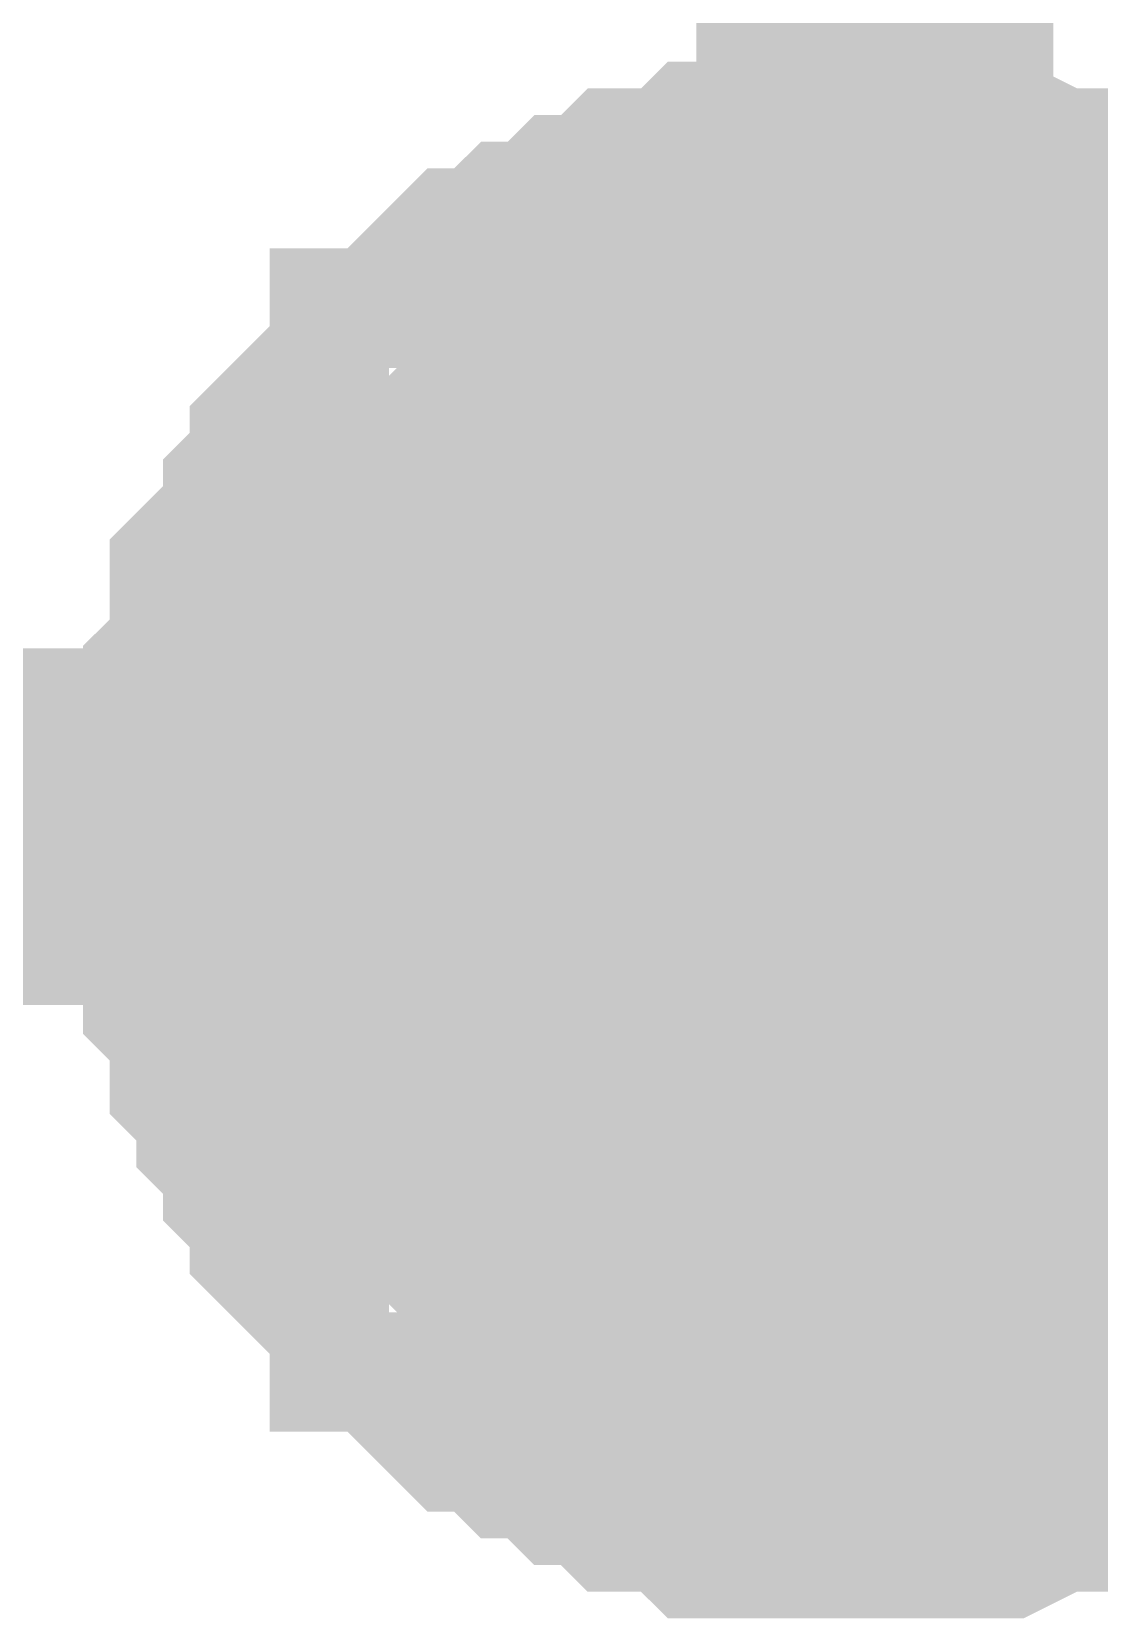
# Model space of a CAD drawing. Header units: inches. Extents: x 0 to 594, y 0 to 420.
# Drawn here: x 536.804 to 537.7, y 124.336 to 125.669 of the extents above; entities that cross this region are included whole.
import ezdxf

# ---------------------------------------------------------------- set-up
doc = ezdxf.new("R2010")
doc.units = ezdxf.units.IN
doc.layers.add('Sheet', color=255, linetype='Continuous')

msp = doc.modelspace()

# ---------------------------------------------------------------- linework, layer by layer
at = {"layer": 'Sheet'}
for points in [[(537.5118, 129.0998, 0.2997, 0.2997, 0), (537.5118, 125.0011, 0.2997, 0.2997, 0)], [(536.9966, 125.0011, 0.2997, 0.2997, 0), (536.9966, 125.0235, 0.2997, 0.2997, 0), (536.9966, 125.0459, 0.2997, 0.2997, 0), (536.9966, 125.0683, 0.2997, 0.2997, 0), (536.9966, 125.0907, 0.2997, 0.2997, 0), (537.019, 125.1131, 0.2997, 0.2997, 0), (537.019, 125.1355, 0.2997, 0.2997, 0), (537.019, 125.1802, 0.2997, 0.2997, 0), (537.0414, 125.2026, 0.2997, 0.2997, 0), (537.0414, 125.2026, 0.2997, 0.2997, 0), (537.0638, 125.225, 0.2997, 0.2997, 0), (537.0638, 125.2474, 0.2997, 0.2997, 0), (537.0862, 125.2698, 0.2997, 0.2997, 0), (537.0862, 125.2922, 0.2997, 0.2997, 0), (537.1086, 125.3146, 0.2997, 0.2997, 0), (537.131, 125.337, 0.2997, 0.2997, 0), (537.1534, 125.337, 0.2997, 0.2997, 0), (537.1534, 125.3594, 0.2997, 0.2997, 0), (537.1758, 125.3818, 0.2997, 0.2997, 0), (537.1982, 125.4042, 0.2997, 0.2997, 0), (537.2206, 125.4042, 0.2997, 0.2997, 0), (537.243, 125.4266, 0.2997, 0.2997, 0), (537.2654, 125.4266, 0.2997, 0.2997, 0), (537.2878, 125.449, 0.2997, 0.2997, 0), (537.3102, 125.449, 0.2997, 0.2997, 0), (537.3326, 125.4714, 0.2997, 0.2997, 0), (537.355, 125.4714, 0.2997, 0.2997, 0), (537.3774, 125.4714, 0.2997, 0.2997, 0), (537.3998, 125.4938, 0.2997, 0.2997, 0), (537.4222, 125.4938, 0.2997, 0.2997, 0), (537.467, 125.4938, 0.2997, 0.2997, 0), (537.4894, 125.4938, 0.2997, 0.2997, 0), (537.5118, 125.4938, 0.2997, 0.2997, 0)], [(536.9966, 125.0011, 0.2997, 0.2997, 0), (536.9966, 125.0235, 0.2997, 0.2997, 0), (536.9966, 125.0459, 0.2997, 0.2997, 0), (536.9966, 125.0683, 0.2997, 0.2997, 0), (536.9966, 125.0907, 0.2997, 0.2997, 0), (537.019, 125.1131, 0.2997, 0.2997, 0), (537.019, 125.1355, 0.2997, 0.2997, 0), (537.019, 125.1802, 0.2997, 0.2997, 0), (537.0414, 125.2026, 0.2997, 0.2997, 0), (537.0414, 125.2026, 0.2997, 0.2997, 0), (537.0638, 125.225, 0.2997, 0.2997, 0), (537.0638, 125.2474, 0.2997, 0.2997, 0), (537.0862, 125.2698, 0.2997, 0.2997, 0), (537.0862, 125.2922, 0.2997, 0.2997, 0), (537.1086, 125.3146, 0.2997, 0.2997, 0), (537.131, 125.337, 0.2997, 0.2997, 0), (537.1534, 125.337, 0.2997, 0.2997, 0), (537.1534, 125.3594, 0.2997, 0.2997, 0), (537.1758, 125.3818, 0.2997, 0.2997, 0), (537.1982, 125.4042, 0.2997, 0.2997, 0), (537.2206, 125.4042, 0.2997, 0.2997, 0), (537.243, 125.4266, 0.2997, 0.2997, 0), (537.2654, 125.4266, 0.2997, 0.2997, 0), (537.2878, 125.449, 0.2997, 0.2997, 0), (537.3102, 125.449, 0.2997, 0.2997, 0), (537.3326, 125.4714, 0.2997, 0.2997, 0), (537.355, 125.4714, 0.2997, 0.2997, 0), (537.3774, 125.4714, 0.2997, 0.2997, 0), (537.3998, 125.4938, 0.2997, 0.2997, 0), (537.4222, 125.4938, 0.2997, 0.2997, 0), (537.467, 125.4938, 0.2997, 0.2997, 0), (537.4894, 125.4938, 0.2997, 0.2997, 0), (537.5118, 125.4938, 0.2997, 0.2997, 0)], [(536.9966, 125.0011, 0.2997, 0.2997, 0), (536.9966, 125.0235, 0.2997, 0.2997, 0), (536.9966, 125.0459, 0.2997, 0.2997, 0), (536.9966, 125.0683, 0.2997, 0.2997, 0), (536.9966, 125.0907, 0.2997, 0.2997, 0), (537.019, 125.1131, 0.2997, 0.2997, 0), (537.019, 125.1355, 0.2997, 0.2997, 0), (537.019, 125.1802, 0.2997, 0.2997, 0), (537.0414, 125.2026, 0.2997, 0.2997, 0), (537.0414, 125.2026, 0.2997, 0.2997, 0), (537.0638, 125.225, 0.2997, 0.2997, 0), (537.0638, 125.2474, 0.2997, 0.2997, 0), (537.0862, 125.2698, 0.2997, 0.2997, 0), (537.0862, 125.2922, 0.2997, 0.2997, 0), (537.1086, 125.3146, 0.2997, 0.2997, 0), (537.131, 125.337, 0.2997, 0.2997, 0), (537.1534, 125.337, 0.2997, 0.2997, 0), (537.1534, 125.3594, 0.2997, 0.2997, 0), (537.1758, 125.3818, 0.2997, 0.2997, 0), (537.1982, 125.4042, 0.2997, 0.2997, 0), (537.2206, 125.4042, 0.2997, 0.2997, 0), (537.243, 125.4266, 0.2997, 0.2997, 0), (537.2654, 125.4266, 0.2997, 0.2997, 0), (537.2878, 125.449, 0.2997, 0.2997, 0), (537.3102, 125.449, 0.2997, 0.2997, 0), (537.3326, 125.4714, 0.2997, 0.2997, 0), (537.355, 125.4714, 0.2997, 0.2997, 0), (537.3774, 125.4714, 0.2997, 0.2997, 0), (537.3998, 125.4938, 0.2997, 0.2997, 0), (537.4222, 125.4938, 0.2997, 0.2997, 0), (537.467, 125.4938, 0.2997, 0.2997, 0), (537.4894, 125.4938, 0.2997, 0.2997, 0), (537.5118, 125.4938, 0.2997, 0.2997, 0)], [(536.9966, 125.0011, 0.2997, 0.2997, 0), (536.9966, 125.0235, 0.2997, 0.2997, 0), (536.9966, 125.0459, 0.2997, 0.2997, 0), (536.9966, 125.0683, 0.2997, 0.2997, 0), (536.9966, 125.0907, 0.2997, 0.2997, 0), (537.019, 125.1131, 0.2997, 0.2997, 0), (537.019, 125.1355, 0.2997, 0.2997, 0), (537.019, 125.1802, 0.2997, 0.2997, 0), (537.0414, 125.2026, 0.2997, 0.2997, 0), (537.0414, 125.2026, 0.2997, 0.2997, 0), (537.0638, 125.225, 0.2997, 0.2997, 0), (537.0638, 125.2474, 0.2997, 0.2997, 0), (537.0862, 125.2698, 0.2997, 0.2997, 0), (537.0862, 125.2922, 0.2997, 0.2997, 0), (537.1086, 125.3146, 0.2997, 0.2997, 0), (537.131, 125.337, 0.2997, 0.2997, 0), (537.1534, 125.337, 0.2997, 0.2997, 0), (537.1534, 125.3594, 0.2997, 0.2997, 0), (537.1758, 125.3818, 0.2997, 0.2997, 0), (537.1982, 125.4042, 0.2997, 0.2997, 0), (537.2206, 125.4042, 0.2997, 0.2997, 0), (537.243, 125.4266, 0.2997, 0.2997, 0), (537.2654, 125.4266, 0.2997, 0.2997, 0), (537.2878, 125.449, 0.2997, 0.2997, 0), (537.3102, 125.449, 0.2997, 0.2997, 0), (537.3326, 125.4714, 0.2997, 0.2997, 0), (537.355, 125.4714, 0.2997, 0.2997, 0), (537.3774, 125.4714, 0.2997, 0.2997, 0), (537.3998, 125.4938, 0.2997, 0.2997, 0), (537.4222, 125.4938, 0.2997, 0.2997, 0), (537.467, 125.4938, 0.2997, 0.2997, 0), (537.4894, 125.4938, 0.2997, 0.2997, 0), (537.5118, 125.4938, 0.2997, 0.2997, 0)], [(536.9966, 125.0011, 0.2997, 0.2997, 0), (536.9966, 125.0235, 0.2997, 0.2997, 0), (536.9966, 125.0459, 0.2997, 0.2997, 0), (536.9966, 125.0683, 0.2997, 0.2997, 0), (536.9966, 125.0907, 0.2997, 0.2997, 0), (537.019, 125.1131, 0.2997, 0.2997, 0), (537.019, 125.1355, 0.2997, 0.2997, 0), (537.019, 125.1802, 0.2997, 0.2997, 0), (537.0414, 125.2026, 0.2997, 0.2997, 0), (537.0414, 125.2026, 0.2997, 0.2997, 0), (537.0638, 125.225, 0.2997, 0.2997, 0), (537.0638, 125.2474, 0.2997, 0.2997, 0), (537.0862, 125.2698, 0.2997, 0.2997, 0), (537.0862, 125.2922, 0.2997, 0.2997, 0), (537.1086, 125.3146, 0.2997, 0.2997, 0), (537.131, 125.337, 0.2997, 0.2997, 0), (537.1534, 125.337, 0.2997, 0.2997, 0), (537.1534, 125.3594, 0.2997, 0.2997, 0), (537.1758, 125.3818, 0.2997, 0.2997, 0), (537.1982, 125.4042, 0.2997, 0.2997, 0), (537.2206, 125.4042, 0.2997, 0.2997, 0), (537.243, 125.4266, 0.2997, 0.2997, 0), (537.2654, 125.4266, 0.2997, 0.2997, 0), (537.2878, 125.449, 0.2997, 0.2997, 0), (537.3102, 125.449, 0.2997, 0.2997, 0), (537.3326, 125.4714, 0.2997, 0.2997, 0), (537.355, 125.4714, 0.2997, 0.2997, 0), (537.3774, 125.4714, 0.2997, 0.2997, 0), (537.3998, 125.4938, 0.2997, 0.2997, 0), (537.4222, 125.4938, 0.2997, 0.2997, 0), (537.467, 125.4938, 0.2997, 0.2997, 0), (537.4894, 125.4938, 0.2997, 0.2997, 0), (537.5118, 125.4938, 0.2997, 0.2997, 0)], [(537.5118, 125.4938, 0.2997, 0.2997, 0), (537.5118, 125.4938, 0.2997, 0.2997, 0)], [(537.5118, 125.4938, 0.2997, 0.2997, 0), (537.5342, 125.4938, 0.2997, 0.2997, 0), (537.5566, 125.4938, 0.2997, 0.2997, 0), (537.579, 125.4938, 0.2997, 0.2997, 0), (537.6014, 125.4938, 0.2997, 0.2997, 0), (537.6462, 125.4714, 0.2997, 0.2997, 0), (537.6686, 125.4714, 0.2997, 0.2997, 0), (537.691, 125.4714, 0.2997, 0.2997, 0), (537.7133, 125.449, 0.2997, 0.2997, 0), (537.7357, 125.449, 0.2997, 0.2997, 0), (537.7581, 125.4266, 0.2997, 0.2997, 0), (537.7805, 125.4266, 0.2997, 0.2997, 0), (537.8029, 125.4042, 0.2997, 0.2997, 0), (537.8029, 125.4042, 0.2997, 0.2997, 0), (537.8253, 125.3818, 0.2997, 0.2997, 0), (537.8477, 125.3594, 0.2997, 0.2997, 0), (537.8701, 125.337, 0.2997, 0.2997, 0)], [(537.5118, 125.4938, 0.2997, 0.2997, 0), (537.5118, 125.4938, 0.2997, 0.2997, 0)], [(537.5118, 125.4938, 0.2997, 0.2997, 0), (537.5342, 125.4938, 0.2997, 0.2997, 0), (537.5566, 125.4938, 0.2997, 0.2997, 0), (537.579, 125.4938, 0.2997, 0.2997, 0), (537.6014, 125.4938, 0.2997, 0.2997, 0), (537.6462, 125.4714, 0.2997, 0.2997, 0), (537.6686, 125.4714, 0.2997, 0.2997, 0), (537.691, 125.4714, 0.2997, 0.2997, 0), (537.7133, 125.449, 0.2997, 0.2997, 0), (537.7357, 125.449, 0.2997, 0.2997, 0), (537.7581, 125.4266, 0.2997, 0.2997, 0), (537.7805, 125.4266, 0.2997, 0.2997, 0), (537.8029, 125.4042, 0.2997, 0.2997, 0), (537.8029, 125.4042, 0.2997, 0.2997, 0), (537.8253, 125.3818, 0.2997, 0.2997, 0), (537.8477, 125.3594, 0.2997, 0.2997, 0), (537.8701, 125.337, 0.2997, 0.2997, 0)], [(537.5118, 125.4938, 0.2997, 0.2997, 0), (537.5118, 125.4938, 0.2997, 0.2997, 0)], [(537.5118, 125.4938, 0.2997, 0.2997, 0), (537.5342, 125.4938, 0.2997, 0.2997, 0), (537.5566, 125.4938, 0.2997, 0.2997, 0), (537.579, 125.4938, 0.2997, 0.2997, 0), (537.6014, 125.4938, 0.2997, 0.2997, 0), (537.6462, 125.4714, 0.2997, 0.2997, 0), (537.6686, 125.4714, 0.2997, 0.2997, 0), (537.691, 125.4714, 0.2997, 0.2997, 0), (537.7133, 125.449, 0.2997, 0.2997, 0), (537.7357, 125.449, 0.2997, 0.2997, 0), (537.7581, 125.4266, 0.2997, 0.2997, 0), (537.7805, 125.4266, 0.2997, 0.2997, 0), (537.8029, 125.4042, 0.2997, 0.2997, 0), (537.8029, 125.4042, 0.2997, 0.2997, 0), (537.8253, 125.3818, 0.2997, 0.2997, 0), (537.8477, 125.3594, 0.2997, 0.2997, 0), (537.8701, 125.337, 0.2997, 0.2997, 0)], [(537.5118, 125.4938, 0.2997, 0.2997, 0), (537.5118, 125.4938, 0.2997, 0.2997, 0)], [(537.5118, 125.4938, 0.2997, 0.2997, 0), (537.5342, 125.4938, 0.2997, 0.2997, 0), (537.5566, 125.4938, 0.2997, 0.2997, 0), (537.579, 125.4938, 0.2997, 0.2997, 0), (537.6014, 125.4938, 0.2997, 0.2997, 0), (537.6462, 125.4714, 0.2997, 0.2997, 0), (537.6686, 125.4714, 0.2997, 0.2997, 0), (537.691, 125.4714, 0.2997, 0.2997, 0), (537.7133, 125.449, 0.2997, 0.2997, 0), (537.7357, 125.449, 0.2997, 0.2997, 0), (537.7581, 125.4266, 0.2997, 0.2997, 0), (537.7805, 125.4266, 0.2997, 0.2997, 0), (537.8029, 125.4042, 0.2997, 0.2997, 0), (537.8029, 125.4042, 0.2997, 0.2997, 0), (537.8253, 125.3818, 0.2997, 0.2997, 0), (537.8477, 125.3594, 0.2997, 0.2997, 0), (537.8701, 125.337, 0.2997, 0.2997, 0)], [(537.5118, 125.4938, 0.2997, 0.2997, 0), (537.5118, 125.4938, 0.2997, 0.2997, 0)], [(537.5118, 125.4938, 0.2997, 0.2997, 0), (537.5342, 125.4938, 0.2997, 0.2997, 0), (537.5566, 125.4938, 0.2997, 0.2997, 0), (537.579, 125.4938, 0.2997, 0.2997, 0), (537.6014, 125.4938, 0.2997, 0.2997, 0), (537.6462, 125.4714, 0.2997, 0.2997, 0), (537.6686, 125.4714, 0.2997, 0.2997, 0), (537.691, 125.4714, 0.2997, 0.2997, 0), (537.7133, 125.449, 0.2997, 0.2997, 0), (537.7357, 125.449, 0.2997, 0.2997, 0), (537.7581, 125.4266, 0.2997, 0.2997, 0), (537.7805, 125.4266, 0.2997, 0.2997, 0), (537.8029, 125.4042, 0.2997, 0.2997, 0), (537.8029, 125.4042, 0.2997, 0.2997, 0), (537.8253, 125.3818, 0.2997, 0.2997, 0), (537.8477, 125.3594, 0.2997, 0.2997, 0), (537.8701, 125.337, 0.2997, 0.2997, 0)], [(536.9966, 125.0011, 0.0991, 0.0991, 0), (536.9966, 125.0235, 0.0991, 0.0991, 0), (536.9966, 125.0459, 0.0991, 0.0991, 0), (536.9966, 125.0683, 0.0991, 0.0991, 0), (536.9966, 125.0907, 0.0991, 0.0991, 0), (537.019, 125.1131, 0.0991, 0.0991, 0), (537.019, 125.1355, 0.0991, 0.0991, 0), (537.019, 125.1802, 0.0991, 0.0991, 0), (537.0414, 125.2026, 0.0991, 0.0991, 0), (537.0414, 125.2026, 0.0991, 0.0991, 0), (537.0638, 125.225, 0.0991, 0.0991, 0), (537.0638, 125.2474, 0.0991, 0.0991, 0), (537.0862, 125.2698, 0.0991, 0.0991, 0), (537.0862, 125.2922, 0.0991, 0.0991, 0), (537.1086, 125.3146, 0.0991, 0.0991, 0), (537.131, 125.337, 0.0991, 0.0991, 0), (537.1534, 125.337, 0.0991, 0.0991, 0), (537.1534, 125.3594, 0.0991, 0.0991, 0), (537.1758, 125.3818, 0.0991, 0.0991, 0), (537.1982, 125.4042, 0.0991, 0.0991, 0), (537.2206, 125.4042, 0.0991, 0.0991, 0), (537.243, 125.4266, 0.0991, 0.0991, 0), (537.2654, 125.4266, 0.0991, 0.0991, 0), (537.2878, 125.449, 0.0991, 0.0991, 0), (537.3102, 125.449, 0.0991, 0.0991, 0), (537.3326, 125.4714, 0.0991, 0.0991, 0), (537.355, 125.4714, 0.0991, 0.0991, 0), (537.3774, 125.4714, 0.0991, 0.0991, 0), (537.3998, 125.4938, 0.0991, 0.0991, 0), (537.4222, 125.4938, 0.0991, 0.0991, 0), (537.467, 125.4938, 0.0991, 0.0991, 0), (537.4894, 125.4938, 0.0991, 0.0991, 0), (537.5118, 125.4938, 0.0991, 0.0991, 0)], [(536.9966, 125.0011, 0.0991, 0.0991, 0), (536.9966, 125.0235, 0.0991, 0.0991, 0), (536.9966, 125.0459, 0.0991, 0.0991, 0), (536.9966, 125.0683, 0.0991, 0.0991, 0), (536.9966, 125.0907, 0.0991, 0.0991, 0), (537.019, 125.1131, 0.0991, 0.0991, 0), (537.019, 125.1355, 0.0991, 0.0991, 0), (537.019, 125.1802, 0.0991, 0.0991, 0), (537.0414, 125.2026, 0.0991, 0.0991, 0), (537.0414, 125.2026, 0.0991, 0.0991, 0), (537.0638, 125.225, 0.0991, 0.0991, 0), (537.0638, 125.2474, 0.0991, 0.0991, 0), (537.0862, 125.2698, 0.0991, 0.0991, 0), (537.0862, 125.2922, 0.0991, 0.0991, 0), (537.1086, 125.3146, 0.0991, 0.0991, 0), (537.131, 125.337, 0.0991, 0.0991, 0), (537.1534, 125.337, 0.0991, 0.0991, 0), (537.1534, 125.3594, 0.0991, 0.0991, 0), (537.1758, 125.3818, 0.0991, 0.0991, 0), (537.1982, 125.4042, 0.0991, 0.0991, 0), (537.2206, 125.4042, 0.0991, 0.0991, 0), (537.243, 125.4266, 0.0991, 0.0991, 0), (537.2654, 125.4266, 0.0991, 0.0991, 0), (537.2878, 125.449, 0.0991, 0.0991, 0), (537.3102, 125.449, 0.0991, 0.0991, 0), (537.3326, 125.4714, 0.0991, 0.0991, 0), (537.355, 125.4714, 0.0991, 0.0991, 0), (537.3774, 125.4714, 0.0991, 0.0991, 0), (537.3998, 125.4938, 0.0991, 0.0991, 0), (537.4222, 125.4938, 0.0991, 0.0991, 0), (537.467, 125.4938, 0.0991, 0.0991, 0), (537.4894, 125.4938, 0.0991, 0.0991, 0), (537.5118, 125.4938, 0.0991, 0.0991, 0)], [(536.9966, 125.0011, 0.0991, 0.0991, 0), (536.9966, 125.0235, 0.0991, 0.0991, 0), (536.9966, 125.0459, 0.0991, 0.0991, 0), (536.9966, 125.0683, 0.0991, 0.0991, 0), (536.9966, 125.0907, 0.0991, 0.0991, 0), (537.019, 125.1131, 0.0991, 0.0991, 0), (537.019, 125.1355, 0.0991, 0.0991, 0), (537.019, 125.1802, 0.0991, 0.0991, 0), (537.0414, 125.2026, 0.0991, 0.0991, 0), (537.0414, 125.2026, 0.0991, 0.0991, 0), (537.0638, 125.225, 0.0991, 0.0991, 0), (537.0638, 125.2474, 0.0991, 0.0991, 0), (537.0862, 125.2698, 0.0991, 0.0991, 0), (537.0862, 125.2922, 0.0991, 0.0991, 0), (537.1086, 125.3146, 0.0991, 0.0991, 0), (537.131, 125.337, 0.0991, 0.0991, 0), (537.1534, 125.337, 0.0991, 0.0991, 0), (537.1534, 125.3594, 0.0991, 0.0991, 0), (537.1758, 125.3818, 0.0991, 0.0991, 0), (537.1982, 125.4042, 0.0991, 0.0991, 0), (537.2206, 125.4042, 0.0991, 0.0991, 0), (537.243, 125.4266, 0.0991, 0.0991, 0), (537.2654, 125.4266, 0.0991, 0.0991, 0), (537.2878, 125.449, 0.0991, 0.0991, 0), (537.3102, 125.449, 0.0991, 0.0991, 0), (537.3326, 125.4714, 0.0991, 0.0991, 0), (537.355, 125.4714, 0.0991, 0.0991, 0), (537.3774, 125.4714, 0.0991, 0.0991, 0), (537.3998, 125.4938, 0.0991, 0.0991, 0), (537.4222, 125.4938, 0.0991, 0.0991, 0), (537.467, 125.4938, 0.0991, 0.0991, 0), (537.4894, 125.4938, 0.0991, 0.0991, 0), (537.5118, 125.4938, 0.0991, 0.0991, 0)], [(536.9966, 125.0011, 0.0991, 0.0991, 0), (536.9966, 125.0235, 0.0991, 0.0991, 0), (536.9966, 125.0459, 0.0991, 0.0991, 0), (536.9966, 125.0683, 0.0991, 0.0991, 0), (536.9966, 125.0907, 0.0991, 0.0991, 0), (537.019, 125.1131, 0.0991, 0.0991, 0), (537.019, 125.1355, 0.0991, 0.0991, 0), (537.019, 125.1802, 0.0991, 0.0991, 0), (537.0414, 125.2026, 0.0991, 0.0991, 0), (537.0414, 125.2026, 0.0991, 0.0991, 0), (537.0638, 125.225, 0.0991, 0.0991, 0), (537.0638, 125.2474, 0.0991, 0.0991, 0), (537.0862, 125.2698, 0.0991, 0.0991, 0), (537.0862, 125.2922, 0.0991, 0.0991, 0), (537.1086, 125.3146, 0.0991, 0.0991, 0), (537.131, 125.337, 0.0991, 0.0991, 0), (537.1534, 125.337, 0.0991, 0.0991, 0), (537.1534, 125.3594, 0.0991, 0.0991, 0), (537.1758, 125.3818, 0.0991, 0.0991, 0), (537.1982, 125.4042, 0.0991, 0.0991, 0), (537.2206, 125.4042, 0.0991, 0.0991, 0), (537.243, 125.4266, 0.0991, 0.0991, 0), (537.2654, 125.4266, 0.0991, 0.0991, 0), (537.2878, 125.449, 0.0991, 0.0991, 0), (537.3102, 125.449, 0.0991, 0.0991, 0), (537.3326, 125.4714, 0.0991, 0.0991, 0), (537.355, 125.4714, 0.0991, 0.0991, 0), (537.3774, 125.4714, 0.0991, 0.0991, 0), (537.3998, 125.4938, 0.0991, 0.0991, 0), (537.4222, 125.4938, 0.0991, 0.0991, 0), (537.467, 125.4938, 0.0991, 0.0991, 0), (537.4894, 125.4938, 0.0991, 0.0991, 0), (537.5118, 125.4938, 0.0991, 0.0991, 0)], [(536.9966, 125.0011, 0.0991, 0.0991, 0), (536.9966, 125.0235, 0.0991, 0.0991, 0), (536.9966, 125.0459, 0.0991, 0.0991, 0), (536.9966, 125.0683, 0.0991, 0.0991, 0), (536.9966, 125.0907, 0.0991, 0.0991, 0), (537.019, 125.1131, 0.0991, 0.0991, 0), (537.019, 125.1355, 0.0991, 0.0991, 0), (537.019, 125.1802, 0.0991, 0.0991, 0), (537.0414, 125.2026, 0.0991, 0.0991, 0), (537.0414, 125.2026, 0.0991, 0.0991, 0), (537.0638, 125.225, 0.0991, 0.0991, 0), (537.0638, 125.2474, 0.0991, 0.0991, 0), (537.0862, 125.2698, 0.0991, 0.0991, 0), (537.0862, 125.2922, 0.0991, 0.0991, 0), (537.1086, 125.3146, 0.0991, 0.0991, 0), (537.131, 125.337, 0.0991, 0.0991, 0), (537.1534, 125.337, 0.0991, 0.0991, 0), (537.1534, 125.3594, 0.0991, 0.0991, 0), (537.1758, 125.3818, 0.0991, 0.0991, 0), (537.1982, 125.4042, 0.0991, 0.0991, 0), (537.2206, 125.4042, 0.0991, 0.0991, 0), (537.243, 125.4266, 0.0991, 0.0991, 0), (537.2654, 125.4266, 0.0991, 0.0991, 0), (537.2878, 125.449, 0.0991, 0.0991, 0), (537.3102, 125.449, 0.0991, 0.0991, 0), (537.3326, 125.4714, 0.0991, 0.0991, 0), (537.355, 125.4714, 0.0991, 0.0991, 0), (537.3774, 125.4714, 0.0991, 0.0991, 0), (537.3998, 125.4938, 0.0991, 0.0991, 0), (537.4222, 125.4938, 0.0991, 0.0991, 0), (537.467, 125.4938, 0.0991, 0.0991, 0), (537.4894, 125.4938, 0.0991, 0.0991, 0), (537.5118, 125.4938, 0.0991, 0.0991, 0)], [(537.5118, 125.4938, 0.0991, 0.0991, 0), (537.5118, 125.4938, 0.0991, 0.0991, 0)], [(537.5118, 125.4938, 0.0991, 0.0991, 0), (537.5342, 125.4938, 0.0991, 0.0991, 0), (537.5566, 125.4938, 0.0991, 0.0991, 0), (537.579, 125.4938, 0.0991, 0.0991, 0), (537.6014, 125.4938, 0.0991, 0.0991, 0), (537.6462, 125.4714, 0.0991, 0.0991, 0), (537.6686, 125.4714, 0.0991, 0.0991, 0), (537.691, 125.4714, 0.0991, 0.0991, 0), (537.7133, 125.449, 0.0991, 0.0991, 0), (537.7357, 125.449, 0.0991, 0.0991, 0), (537.7581, 125.4266, 0.0991, 0.0991, 0)], [(537.5118, 125.4938, 0.0991, 0.0991, 0), (537.5118, 125.4938, 0.0991, 0.0991, 0)], [(537.5118, 125.4938, 0.0991, 0.0991, 0), (537.5342, 125.4938, 0.0991, 0.0991, 0), (537.5566, 125.4938, 0.0991, 0.0991, 0), (537.579, 125.4938, 0.0991, 0.0991, 0), (537.6014, 125.4938, 0.0991, 0.0991, 0), (537.6462, 125.4714, 0.0991, 0.0991, 0), (537.6686, 125.4714, 0.0991, 0.0991, 0), (537.691, 125.4714, 0.0991, 0.0991, 0), (537.7133, 125.449, 0.0991, 0.0991, 0), (537.7357, 125.449, 0.0991, 0.0991, 0), (537.7581, 125.4266, 0.0991, 0.0991, 0)], [(537.5118, 125.4938, 0.0991, 0.0991, 0), (537.5118, 125.4938, 0.0991, 0.0991, 0)], [(537.5118, 125.4938, 0.0991, 0.0991, 0), (537.5342, 125.4938, 0.0991, 0.0991, 0), (537.5566, 125.4938, 0.0991, 0.0991, 0), (537.579, 125.4938, 0.0991, 0.0991, 0), (537.6014, 125.4938, 0.0991, 0.0991, 0), (537.6462, 125.4714, 0.0991, 0.0991, 0), (537.6686, 125.4714, 0.0991, 0.0991, 0), (537.691, 125.4714, 0.0991, 0.0991, 0), (537.7133, 125.449, 0.0991, 0.0991, 0), (537.7357, 125.449, 0.0991, 0.0991, 0), (537.7581, 125.4266, 0.0991, 0.0991, 0)], [(537.5118, 125.4938, 0.0991, 0.0991, 0), (537.5118, 125.4938, 0.0991, 0.0991, 0)], [(537.5118, 125.4938, 0.0991, 0.0991, 0), (537.5342, 125.4938, 0.0991, 0.0991, 0), (537.5566, 125.4938, 0.0991, 0.0991, 0), (537.579, 125.4938, 0.0991, 0.0991, 0), (537.6014, 125.4938, 0.0991, 0.0991, 0), (537.6462, 125.4714, 0.0991, 0.0991, 0), (537.6686, 125.4714, 0.0991, 0.0991, 0), (537.691, 125.4714, 0.0991, 0.0991, 0), (537.7133, 125.449, 0.0991, 0.0991, 0), (537.7357, 125.449, 0.0991, 0.0991, 0), (537.7581, 125.4266, 0.0991, 0.0991, 0)], [(537.5118, 125.4938, 0.0991, 0.0991, 0), (537.5118, 125.4938, 0.0991, 0.0991, 0)], [(537.5118, 125.4938, 0.0991, 0.0991, 0), (537.5342, 125.4938, 0.0991, 0.0991, 0), (537.5566, 125.4938, 0.0991, 0.0991, 0), (537.579, 125.4938, 0.0991, 0.0991, 0), (537.6014, 125.4938, 0.0991, 0.0991, 0), (537.6462, 125.4714, 0.0991, 0.0991, 0), (537.6686, 125.4714, 0.0991, 0.0991, 0), (537.691, 125.4714, 0.0991, 0.0991, 0), (537.7133, 125.449, 0.0991, 0.0991, 0), (537.7357, 125.449, 0.0991, 0.0991, 0), (537.7581, 125.4266, 0.0991, 0.0991, 0)], [(530.0084, 125.0011, 0.2997, 0.2997, 0), (537.5118, 125.0011, 0.2997, 0.2997, 0), (550.01, 125.0011, 0.2997, 0.2997, 0), (552.5186, 125.0011, 0.2997, 0.2997, 0)], [(537.5118, 124.4859, 0.2997, 0.2997, 0), (537.4894, 124.4859, 0.2997, 0.2997, 0), (537.467, 124.4859, 0.2997, 0.2997, 0), (537.4222, 124.4859, 0.2997, 0.2997, 0), (537.3998, 124.4859, 0.2997, 0.2997, 0), (537.3774, 124.5083, 0.2997, 0.2997, 0), (537.355, 124.5083, 0.2997, 0.2997, 0), (537.3326, 124.5083, 0.2997, 0.2997, 0), (537.3102, 124.5307, 0.2997, 0.2997, 0), (537.2878, 124.5307, 0.2997, 0.2997, 0), (537.2654, 124.5531, 0.2997, 0.2997, 0), (537.243, 124.5531, 0.2997, 0.2997, 0), (537.2206, 124.5755, 0.2997, 0.2997, 0), (537.1982, 124.5755, 0.2997, 0.2997, 0), (537.1758, 124.5979, 0.2997, 0.2997, 0), (537.1534, 124.6203, 0.2997, 0.2997, 0), (537.1534, 124.6427, 0.2997, 0.2997, 0), (537.131, 124.6427, 0.2997, 0.2997, 0), (537.1086, 124.6651, 0.2997, 0.2997, 0), (537.0862, 124.6875, 0.2997, 0.2997, 0), (537.0862, 124.7099, 0.2997, 0.2997, 0), (537.0638, 124.7323, 0.2997, 0.2997, 0), (537.0638, 124.7547, 0.2997, 0.2997, 0), (537.0414, 124.7771, 0.2997, 0.2997, 0), (537.0414, 124.7995, 0.2997, 0.2997, 0), (537.019, 124.8219, 0.2997, 0.2997, 0), (537.019, 124.8443, 0.2997, 0.2997, 0), (537.019, 124.8667, 0.2997, 0.2997, 0), (536.9966, 124.8891, 0.2997, 0.2997, 0), (536.9966, 124.9115, 0.2997, 0.2997, 0), (536.9966, 124.9563, 0.2997, 0.2997, 0), (536.9966, 124.9787, 0.2997, 0.2997, 0), (536.9966, 125.0011, 0.2997, 0.2997, 0)], [(536.9966, 125.0011, 0.2997, 0.2997, 0), (536.9966, 125.0011, 0.2997, 0.2997, 0)], [(537.5118, 124.4859, 0.2997, 0.2997, 0), (537.4894, 124.4859, 0.2997, 0.2997, 0), (537.467, 124.4859, 0.2997, 0.2997, 0), (537.4222, 124.4859, 0.2997, 0.2997, 0), (537.3998, 124.4859, 0.2997, 0.2997, 0), (537.3774, 124.5083, 0.2997, 0.2997, 0), (537.355, 124.5083, 0.2997, 0.2997, 0), (537.3326, 124.5083, 0.2997, 0.2997, 0), (537.3102, 124.5307, 0.2997, 0.2997, 0), (537.2878, 124.5307, 0.2997, 0.2997, 0), (537.2654, 124.5531, 0.2997, 0.2997, 0), (537.243, 124.5531, 0.2997, 0.2997, 0), (537.2206, 124.5755, 0.2997, 0.2997, 0), (537.1982, 124.5755, 0.2997, 0.2997, 0), (537.1758, 124.5979, 0.2997, 0.2997, 0), (537.1534, 124.6203, 0.2997, 0.2997, 0), (537.1534, 124.6427, 0.2997, 0.2997, 0), (537.131, 124.6427, 0.2997, 0.2997, 0), (537.1086, 124.6651, 0.2997, 0.2997, 0), (537.0862, 124.6875, 0.2997, 0.2997, 0), (537.0862, 124.7099, 0.2997, 0.2997, 0), (537.0638, 124.7323, 0.2997, 0.2997, 0), (537.0638, 124.7547, 0.2997, 0.2997, 0), (537.0414, 124.7771, 0.2997, 0.2997, 0), (537.0414, 124.7995, 0.2997, 0.2997, 0), (537.019, 124.8219, 0.2997, 0.2997, 0), (537.019, 124.8443, 0.2997, 0.2997, 0), (537.019, 124.8667, 0.2997, 0.2997, 0), (536.9966, 124.8891, 0.2997, 0.2997, 0), (536.9966, 124.9115, 0.2997, 0.2997, 0), (536.9966, 124.9563, 0.2997, 0.2997, 0), (536.9966, 124.9787, 0.2997, 0.2997, 0), (536.9966, 125.0011, 0.2997, 0.2997, 0)], [(536.9966, 125.0011, 0.2997, 0.2997, 0), (536.9966, 125.0011, 0.2997, 0.2997, 0)], [(537.5118, 124.4859, 0.2997, 0.2997, 0), (537.4894, 124.4859, 0.2997, 0.2997, 0), (537.467, 124.4859, 0.2997, 0.2997, 0), (537.4222, 124.4859, 0.2997, 0.2997, 0), (537.3998, 124.4859, 0.2997, 0.2997, 0), (537.3774, 124.5083, 0.2997, 0.2997, 0), (537.355, 124.5083, 0.2997, 0.2997, 0), (537.3326, 124.5083, 0.2997, 0.2997, 0), (537.3102, 124.5307, 0.2997, 0.2997, 0), (537.2878, 124.5307, 0.2997, 0.2997, 0), (537.2654, 124.5531, 0.2997, 0.2997, 0), (537.243, 124.5531, 0.2997, 0.2997, 0), (537.2206, 124.5755, 0.2997, 0.2997, 0), (537.1982, 124.5755, 0.2997, 0.2997, 0), (537.1758, 124.5979, 0.2997, 0.2997, 0), (537.1534, 124.6203, 0.2997, 0.2997, 0), (537.1534, 124.6427, 0.2997, 0.2997, 0), (537.131, 124.6427, 0.2997, 0.2997, 0), (537.1086, 124.6651, 0.2997, 0.2997, 0), (537.0862, 124.6875, 0.2997, 0.2997, 0), (537.0862, 124.7099, 0.2997, 0.2997, 0), (537.0638, 124.7323, 0.2997, 0.2997, 0), (537.0638, 124.7547, 0.2997, 0.2997, 0), (537.0414, 124.7771, 0.2997, 0.2997, 0), (537.0414, 124.7995, 0.2997, 0.2997, 0), (537.019, 124.8219, 0.2997, 0.2997, 0), (537.019, 124.8443, 0.2997, 0.2997, 0), (537.019, 124.8667, 0.2997, 0.2997, 0), (536.9966, 124.8891, 0.2997, 0.2997, 0), (536.9966, 124.9115, 0.2997, 0.2997, 0), (536.9966, 124.9563, 0.2997, 0.2997, 0), (536.9966, 124.9787, 0.2997, 0.2997, 0), (536.9966, 125.0011, 0.2997, 0.2997, 0)], [(536.9966, 125.0011, 0.2997, 0.2997, 0), (536.9966, 125.0011, 0.2997, 0.2997, 0)], [(537.5118, 124.4859, 0.2997, 0.2997, 0), (537.4894, 124.4859, 0.2997, 0.2997, 0), (537.467, 124.4859, 0.2997, 0.2997, 0), (537.4222, 124.4859, 0.2997, 0.2997, 0), (537.3998, 124.4859, 0.2997, 0.2997, 0), (537.3774, 124.5083, 0.2997, 0.2997, 0), (537.355, 124.5083, 0.2997, 0.2997, 0), (537.3326, 124.5083, 0.2997, 0.2997, 0), (537.3102, 124.5307, 0.2997, 0.2997, 0), (537.2878, 124.5307, 0.2997, 0.2997, 0), (537.2654, 124.5531, 0.2997, 0.2997, 0), (537.243, 124.5531, 0.2997, 0.2997, 0), (537.2206, 124.5755, 0.2997, 0.2997, 0), (537.1982, 124.5755, 0.2997, 0.2997, 0), (537.1758, 124.5979, 0.2997, 0.2997, 0), (537.1534, 124.6203, 0.2997, 0.2997, 0), (537.1534, 124.6427, 0.2997, 0.2997, 0), (537.131, 124.6427, 0.2997, 0.2997, 0), (537.1086, 124.6651, 0.2997, 0.2997, 0), (537.0862, 124.6875, 0.2997, 0.2997, 0), (537.0862, 124.7099, 0.2997, 0.2997, 0), (537.0638, 124.7323, 0.2997, 0.2997, 0), (537.0638, 124.7547, 0.2997, 0.2997, 0), (537.0414, 124.7771, 0.2997, 0.2997, 0), (537.0414, 124.7995, 0.2997, 0.2997, 0), (537.019, 124.8219, 0.2997, 0.2997, 0), (537.019, 124.8443, 0.2997, 0.2997, 0), (537.019, 124.8667, 0.2997, 0.2997, 0), (536.9966, 124.8891, 0.2997, 0.2997, 0), (536.9966, 124.9115, 0.2997, 0.2997, 0), (536.9966, 124.9563, 0.2997, 0.2997, 0), (536.9966, 124.9787, 0.2997, 0.2997, 0), (536.9966, 125.0011, 0.2997, 0.2997, 0)], [(536.9966, 125.0011, 0.2997, 0.2997, 0), (536.9966, 125.0011, 0.2997, 0.2997, 0)], [(537.5118, 124.4859, 0.2997, 0.2997, 0), (537.4894, 124.4859, 0.2997, 0.2997, 0), (537.467, 124.4859, 0.2997, 0.2997, 0), (537.4222, 124.4859, 0.2997, 0.2997, 0), (537.3998, 124.4859, 0.2997, 0.2997, 0), (537.3774, 124.5083, 0.2997, 0.2997, 0), (537.355, 124.5083, 0.2997, 0.2997, 0), (537.3326, 124.5083, 0.2997, 0.2997, 0), (537.3102, 124.5307, 0.2997, 0.2997, 0), (537.2878, 124.5307, 0.2997, 0.2997, 0), (537.2654, 124.5531, 0.2997, 0.2997, 0), (537.243, 124.5531, 0.2997, 0.2997, 0), (537.2206, 124.5755, 0.2997, 0.2997, 0), (537.1982, 124.5755, 0.2997, 0.2997, 0), (537.1758, 124.5979, 0.2997, 0.2997, 0), (537.1534, 124.6203, 0.2997, 0.2997, 0), (537.1534, 124.6427, 0.2997, 0.2997, 0), (537.131, 124.6427, 0.2997, 0.2997, 0), (537.1086, 124.6651, 0.2997, 0.2997, 0), (537.0862, 124.6875, 0.2997, 0.2997, 0), (537.0862, 124.7099, 0.2997, 0.2997, 0), (537.0638, 124.7323, 0.2997, 0.2997, 0), (537.0638, 124.7547, 0.2997, 0.2997, 0), (537.0414, 124.7771, 0.2997, 0.2997, 0), (537.0414, 124.7995, 0.2997, 0.2997, 0), (537.019, 124.8219, 0.2997, 0.2997, 0), (537.019, 124.8443, 0.2997, 0.2997, 0), (537.019, 124.8667, 0.2997, 0.2997, 0), (536.9966, 124.8891, 0.2997, 0.2997, 0), (536.9966, 124.9115, 0.2997, 0.2997, 0), (536.9966, 124.9563, 0.2997, 0.2997, 0), (536.9966, 124.9787, 0.2997, 0.2997, 0), (536.9966, 125.0011, 0.2997, 0.2997, 0)], [(536.9966, 125.0011, 0.2997, 0.2997, 0), (536.9966, 125.0011, 0.2997, 0.2997, 0)], [(537.5118, 124.4859, 0.0991, 0.0991, 0), (537.4894, 124.4859, 0.0991, 0.0991, 0), (537.467, 124.4859, 0.0991, 0.0991, 0), (537.4222, 124.4859, 0.0991, 0.0991, 0), (537.3998, 124.4859, 0.0991, 0.0991, 0), (537.3774, 124.5083, 0.0991, 0.0991, 0), (537.355, 124.5083, 0.0991, 0.0991, 0), (537.3326, 124.5083, 0.0991, 0.0991, 0), (537.3102, 124.5307, 0.0991, 0.0991, 0), (537.2878, 124.5307, 0.0991, 0.0991, 0), (537.2654, 124.5531, 0.0991, 0.0991, 0), (537.243, 124.5531, 0.0991, 0.0991, 0), (537.2206, 124.5755, 0.0991, 0.0991, 0), (537.1982, 124.5755, 0.0991, 0.0991, 0), (537.1758, 124.5979, 0.0991, 0.0991, 0), (537.1534, 124.6203, 0.0991, 0.0991, 0), (537.1534, 124.6427, 0.0991, 0.0991, 0), (537.131, 124.6427, 0.0991, 0.0991, 0), (537.1086, 124.6651, 0.0991, 0.0991, 0), (537.0862, 124.6875, 0.0991, 0.0991, 0), (537.0862, 124.7099, 0.0991, 0.0991, 0), (537.0638, 124.7323, 0.0991, 0.0991, 0), (537.0638, 124.7547, 0.0991, 0.0991, 0), (537.0414, 124.7771, 0.0991, 0.0991, 0), (537.0414, 124.7995, 0.0991, 0.0991, 0), (537.019, 124.8219, 0.0991, 0.0991, 0), (537.019, 124.8443, 0.0991, 0.0991, 0), (537.019, 124.8667, 0.0991, 0.0991, 0), (536.9966, 124.8891, 0.0991, 0.0991, 0), (536.9966, 124.9115, 0.0991, 0.0991, 0), (536.9966, 124.9563, 0.0991, 0.0991, 0), (536.9966, 124.9787, 0.0991, 0.0991, 0), (536.9966, 125.0011, 0.0991, 0.0991, 0)], [(536.9966, 125.0011, 0.0991, 0.0991, 0), (536.9966, 125.0011, 0.0991, 0.0991, 0)], [(537.5118, 124.4859, 0.0991, 0.0991, 0), (537.4894, 124.4859, 0.0991, 0.0991, 0), (537.467, 124.4859, 0.0991, 0.0991, 0), (537.4222, 124.4859, 0.0991, 0.0991, 0), (537.3998, 124.4859, 0.0991, 0.0991, 0), (537.3774, 124.5083, 0.0991, 0.0991, 0), (537.355, 124.5083, 0.0991, 0.0991, 0), (537.3326, 124.5083, 0.0991, 0.0991, 0), (537.3102, 124.5307, 0.0991, 0.0991, 0), (537.2878, 124.5307, 0.0991, 0.0991, 0), (537.2654, 124.5531, 0.0991, 0.0991, 0), (537.243, 124.5531, 0.0991, 0.0991, 0), (537.2206, 124.5755, 0.0991, 0.0991, 0), (537.1982, 124.5755, 0.0991, 0.0991, 0), (537.1758, 124.5979, 0.0991, 0.0991, 0), (537.1534, 124.6203, 0.0991, 0.0991, 0), (537.1534, 124.6427, 0.0991, 0.0991, 0), (537.131, 124.6427, 0.0991, 0.0991, 0), (537.1086, 124.6651, 0.0991, 0.0991, 0), (537.0862, 124.6875, 0.0991, 0.0991, 0), (537.0862, 124.7099, 0.0991, 0.0991, 0), (537.0638, 124.7323, 0.0991, 0.0991, 0), (537.0638, 124.7547, 0.0991, 0.0991, 0), (537.0414, 124.7771, 0.0991, 0.0991, 0), (537.0414, 124.7995, 0.0991, 0.0991, 0), (537.019, 124.8219, 0.0991, 0.0991, 0), (537.019, 124.8443, 0.0991, 0.0991, 0), (537.019, 124.8667, 0.0991, 0.0991, 0), (536.9966, 124.8891, 0.0991, 0.0991, 0), (536.9966, 124.9115, 0.0991, 0.0991, 0), (536.9966, 124.9563, 0.0991, 0.0991, 0), (536.9966, 124.9787, 0.0991, 0.0991, 0), (536.9966, 125.0011, 0.0991, 0.0991, 0)], [(536.9966, 125.0011, 0.0991, 0.0991, 0), (536.9966, 125.0011, 0.0991, 0.0991, 0)], [(537.5118, 124.4859, 0.0991, 0.0991, 0), (537.4894, 124.4859, 0.0991, 0.0991, 0), (537.467, 124.4859, 0.0991, 0.0991, 0), (537.4222, 124.4859, 0.0991, 0.0991, 0), (537.3998, 124.4859, 0.0991, 0.0991, 0), (537.3774, 124.5083, 0.0991, 0.0991, 0), (537.355, 124.5083, 0.0991, 0.0991, 0), (537.3326, 124.5083, 0.0991, 0.0991, 0), (537.3102, 124.5307, 0.0991, 0.0991, 0), (537.2878, 124.5307, 0.0991, 0.0991, 0), (537.2654, 124.5531, 0.0991, 0.0991, 0), (537.243, 124.5531, 0.0991, 0.0991, 0), (537.2206, 124.5755, 0.0991, 0.0991, 0), (537.1982, 124.5755, 0.0991, 0.0991, 0), (537.1758, 124.5979, 0.0991, 0.0991, 0), (537.1534, 124.6203, 0.0991, 0.0991, 0), (537.1534, 124.6427, 0.0991, 0.0991, 0), (537.131, 124.6427, 0.0991, 0.0991, 0), (537.1086, 124.6651, 0.0991, 0.0991, 0), (537.0862, 124.6875, 0.0991, 0.0991, 0), (537.0862, 124.7099, 0.0991, 0.0991, 0), (537.0638, 124.7323, 0.0991, 0.0991, 0), (537.0638, 124.7547, 0.0991, 0.0991, 0), (537.0414, 124.7771, 0.0991, 0.0991, 0), (537.0414, 124.7995, 0.0991, 0.0991, 0), (537.019, 124.8219, 0.0991, 0.0991, 0), (537.019, 124.8443, 0.0991, 0.0991, 0), (537.019, 124.8667, 0.0991, 0.0991, 0), (536.9966, 124.8891, 0.0991, 0.0991, 0), (536.9966, 124.9115, 0.0991, 0.0991, 0), (536.9966, 124.9563, 0.0991, 0.0991, 0), (536.9966, 124.9787, 0.0991, 0.0991, 0), (536.9966, 125.0011, 0.0991, 0.0991, 0)], [(536.9966, 125.0011, 0.0991, 0.0991, 0), (536.9966, 125.0011, 0.0991, 0.0991, 0)], [(537.5118, 124.4859, 0.0991, 0.0991, 0), (537.4894, 124.4859, 0.0991, 0.0991, 0), (537.467, 124.4859, 0.0991, 0.0991, 0), (537.4222, 124.4859, 0.0991, 0.0991, 0), (537.3998, 124.4859, 0.0991, 0.0991, 0), (537.3774, 124.5083, 0.0991, 0.0991, 0), (537.355, 124.5083, 0.0991, 0.0991, 0), (537.3326, 124.5083, 0.0991, 0.0991, 0), (537.3102, 124.5307, 0.0991, 0.0991, 0), (537.2878, 124.5307, 0.0991, 0.0991, 0), (537.2654, 124.5531, 0.0991, 0.0991, 0), (537.243, 124.5531, 0.0991, 0.0991, 0), (537.2206, 124.5755, 0.0991, 0.0991, 0), (537.1982, 124.5755, 0.0991, 0.0991, 0), (537.1758, 124.5979, 0.0991, 0.0991, 0), (537.1534, 124.6203, 0.0991, 0.0991, 0), (537.1534, 124.6427, 0.0991, 0.0991, 0), (537.131, 124.6427, 0.0991, 0.0991, 0), (537.1086, 124.6651, 0.0991, 0.0991, 0), (537.0862, 124.6875, 0.0991, 0.0991, 0), (537.0862, 124.7099, 0.0991, 0.0991, 0), (537.0638, 124.7323, 0.0991, 0.0991, 0), (537.0638, 124.7547, 0.0991, 0.0991, 0), (537.0414, 124.7771, 0.0991, 0.0991, 0), (537.0414, 124.7995, 0.0991, 0.0991, 0), (537.019, 124.8219, 0.0991, 0.0991, 0), (537.019, 124.8443, 0.0991, 0.0991, 0), (537.019, 124.8667, 0.0991, 0.0991, 0), (536.9966, 124.8891, 0.0991, 0.0991, 0), (536.9966, 124.9115, 0.0991, 0.0991, 0), (536.9966, 124.9563, 0.0991, 0.0991, 0), (536.9966, 124.9787, 0.0991, 0.0991, 0), (536.9966, 125.0011, 0.0991, 0.0991, 0)], [(536.9966, 125.0011, 0.0991, 0.0991, 0), (536.9966, 125.0011, 0.0991, 0.0991, 0)], [(537.5118, 124.4859, 0.0991, 0.0991, 0), (537.4894, 124.4859, 0.0991, 0.0991, 0), (537.467, 124.4859, 0.0991, 0.0991, 0), (537.4222, 124.4859, 0.0991, 0.0991, 0), (537.3998, 124.4859, 0.0991, 0.0991, 0), (537.3774, 124.5083, 0.0991, 0.0991, 0), (537.355, 124.5083, 0.0991, 0.0991, 0), (537.3326, 124.5083, 0.0991, 0.0991, 0), (537.3102, 124.5307, 0.0991, 0.0991, 0), (537.2878, 124.5307, 0.0991, 0.0991, 0), (537.2654, 124.5531, 0.0991, 0.0991, 0), (537.243, 124.5531, 0.0991, 0.0991, 0), (537.2206, 124.5755, 0.0991, 0.0991, 0), (537.1982, 124.5755, 0.0991, 0.0991, 0), (537.1758, 124.5979, 0.0991, 0.0991, 0), (537.1534, 124.6203, 0.0991, 0.0991, 0), (537.1534, 124.6427, 0.0991, 0.0991, 0), (537.131, 124.6427, 0.0991, 0.0991, 0), (537.1086, 124.6651, 0.0991, 0.0991, 0), (537.0862, 124.6875, 0.0991, 0.0991, 0), (537.0862, 124.7099, 0.0991, 0.0991, 0), (537.0638, 124.7323, 0.0991, 0.0991, 0), (537.0638, 124.7547, 0.0991, 0.0991, 0), (537.0414, 124.7771, 0.0991, 0.0991, 0), (537.0414, 124.7995, 0.0991, 0.0991, 0), (537.019, 124.8219, 0.0991, 0.0991, 0), (537.019, 124.8443, 0.0991, 0.0991, 0), (537.019, 124.8667, 0.0991, 0.0991, 0), (536.9966, 124.8891, 0.0991, 0.0991, 0), (536.9966, 124.9115, 0.0991, 0.0991, 0), (536.9966, 124.9563, 0.0991, 0.0991, 0), (536.9966, 124.9787, 0.0991, 0.0991, 0), (536.9966, 125.0011, 0.0991, 0.0991, 0)], [(536.9966, 125.0011, 0.0991, 0.0991, 0), (536.9966, 125.0011, 0.0991, 0.0991, 0)], [(537.8701, 124.6427, 0.2997, 0.2997, 0), (537.8477, 124.6203, 0.2997, 0.2997, 0), (537.8253, 124.5979, 0.2997, 0.2997, 0), (537.8029, 124.5755, 0.2997, 0.2997, 0), (537.8029, 124.5755, 0.2997, 0.2997, 0), (537.7805, 124.5531, 0.2997, 0.2997, 0), (537.7581, 124.5531, 0.2997, 0.2997, 0), (537.7357, 124.5307, 0.2997, 0.2997, 0), (537.7133, 124.5307, 0.2997, 0.2997, 0), (537.691, 124.5083, 0.2997, 0.2997, 0), (537.6686, 124.5083, 0.2997, 0.2997, 0), (537.6462, 124.5083, 0.2997, 0.2997, 0), (537.6014, 124.4859, 0.2997, 0.2997, 0), (537.579, 124.4859, 0.2997, 0.2997, 0), (537.5566, 124.4859, 0.2997, 0.2997, 0), (537.5342, 124.4859, 0.2997, 0.2997, 0), (537.5118, 124.4859, 0.2997, 0.2997, 0)], [(537.8701, 124.6427, 0.2997, 0.2997, 0), (537.8477, 124.6203, 0.2997, 0.2997, 0), (537.8253, 124.5979, 0.2997, 0.2997, 0), (537.8029, 124.5755, 0.2997, 0.2997, 0), (537.8029, 124.5755, 0.2997, 0.2997, 0), (537.7805, 124.5531, 0.2997, 0.2997, 0), (537.7581, 124.5531, 0.2997, 0.2997, 0), (537.7357, 124.5307, 0.2997, 0.2997, 0), (537.7133, 124.5307, 0.2997, 0.2997, 0), (537.691, 124.5083, 0.2997, 0.2997, 0), (537.6686, 124.5083, 0.2997, 0.2997, 0), (537.6462, 124.5083, 0.2997, 0.2997, 0), (537.6014, 124.4859, 0.2997, 0.2997, 0), (537.579, 124.4859, 0.2997, 0.2997, 0), (537.5566, 124.4859, 0.2997, 0.2997, 0), (537.5342, 124.4859, 0.2997, 0.2997, 0), (537.5118, 124.4859, 0.2997, 0.2997, 0)], [(537.8701, 124.6427, 0.2997, 0.2997, 0), (537.8477, 124.6203, 0.2997, 0.2997, 0), (537.8253, 124.5979, 0.2997, 0.2997, 0), (537.8029, 124.5755, 0.2997, 0.2997, 0), (537.8029, 124.5755, 0.2997, 0.2997, 0), (537.7805, 124.5531, 0.2997, 0.2997, 0), (537.7581, 124.5531, 0.2997, 0.2997, 0), (537.7357, 124.5307, 0.2997, 0.2997, 0), (537.7133, 124.5307, 0.2997, 0.2997, 0), (537.691, 124.5083, 0.2997, 0.2997, 0), (537.6686, 124.5083, 0.2997, 0.2997, 0), (537.6462, 124.5083, 0.2997, 0.2997, 0), (537.6014, 124.4859, 0.2997, 0.2997, 0), (537.579, 124.4859, 0.2997, 0.2997, 0), (537.5566, 124.4859, 0.2997, 0.2997, 0), (537.5342, 124.4859, 0.2997, 0.2997, 0), (537.5118, 124.4859, 0.2997, 0.2997, 0)], [(537.8701, 124.6427, 0.2997, 0.2997, 0), (537.8477, 124.6203, 0.2997, 0.2997, 0), (537.8253, 124.5979, 0.2997, 0.2997, 0), (537.8029, 124.5755, 0.2997, 0.2997, 0), (537.8029, 124.5755, 0.2997, 0.2997, 0), (537.7805, 124.5531, 0.2997, 0.2997, 0), (537.7581, 124.5531, 0.2997, 0.2997, 0), (537.7357, 124.5307, 0.2997, 0.2997, 0), (537.7133, 124.5307, 0.2997, 0.2997, 0), (537.691, 124.5083, 0.2997, 0.2997, 0), (537.6686, 124.5083, 0.2997, 0.2997, 0), (537.6462, 124.5083, 0.2997, 0.2997, 0), (537.6014, 124.4859, 0.2997, 0.2997, 0), (537.579, 124.4859, 0.2997, 0.2997, 0), (537.5566, 124.4859, 0.2997, 0.2997, 0), (537.5342, 124.4859, 0.2997, 0.2997, 0), (537.5118, 124.4859, 0.2997, 0.2997, 0)], [(537.8701, 124.6427, 0.2997, 0.2997, 0), (537.8477, 124.6203, 0.2997, 0.2997, 0), (537.8253, 124.5979, 0.2997, 0.2997, 0), (537.8029, 124.5755, 0.2997, 0.2997, 0), (537.8029, 124.5755, 0.2997, 0.2997, 0), (537.7805, 124.5531, 0.2997, 0.2997, 0), (537.7581, 124.5531, 0.2997, 0.2997, 0), (537.7357, 124.5307, 0.2997, 0.2997, 0), (537.7133, 124.5307, 0.2997, 0.2997, 0), (537.691, 124.5083, 0.2997, 0.2997, 0), (537.6686, 124.5083, 0.2997, 0.2997, 0), (537.6462, 124.5083, 0.2997, 0.2997, 0), (537.6014, 124.4859, 0.2997, 0.2997, 0), (537.579, 124.4859, 0.2997, 0.2997, 0), (537.5566, 124.4859, 0.2997, 0.2997, 0), (537.5342, 124.4859, 0.2997, 0.2997, 0), (537.5118, 124.4859, 0.2997, 0.2997, 0)], [(537.7581, 124.5531, 0.0991, 0.0991, 0), (537.7357, 124.5307, 0.0991, 0.0991, 0), (537.7133, 124.5307, 0.0991, 0.0991, 0), (537.691, 124.5083, 0.0991, 0.0991, 0), (537.6686, 124.5083, 0.0991, 0.0991, 0), (537.6462, 124.5083, 0.0991, 0.0991, 0), (537.6014, 124.4859, 0.0991, 0.0991, 0), (537.579, 124.4859, 0.0991, 0.0991, 0), (537.5566, 124.4859, 0.0991, 0.0991, 0), (537.5342, 124.4859, 0.0991, 0.0991, 0), (537.5118, 124.4859, 0.0991, 0.0991, 0)], [(537.7581, 124.5531, 0.0991, 0.0991, 0), (537.7357, 124.5307, 0.0991, 0.0991, 0), (537.7133, 124.5307, 0.0991, 0.0991, 0), (537.691, 124.5083, 0.0991, 0.0991, 0), (537.6686, 124.5083, 0.0991, 0.0991, 0), (537.6462, 124.5083, 0.0991, 0.0991, 0), (537.6014, 124.4859, 0.0991, 0.0991, 0), (537.579, 124.4859, 0.0991, 0.0991, 0), (537.5566, 124.4859, 0.0991, 0.0991, 0), (537.5342, 124.4859, 0.0991, 0.0991, 0), (537.5118, 124.4859, 0.0991, 0.0991, 0)], [(537.7581, 124.5531, 0.0991, 0.0991, 0), (537.7357, 124.5307, 0.0991, 0.0991, 0), (537.7133, 124.5307, 0.0991, 0.0991, 0), (537.691, 124.5083, 0.0991, 0.0991, 0), (537.6686, 124.5083, 0.0991, 0.0991, 0), (537.6462, 124.5083, 0.0991, 0.0991, 0), (537.6014, 124.4859, 0.0991, 0.0991, 0), (537.579, 124.4859, 0.0991, 0.0991, 0), (537.5566, 124.4859, 0.0991, 0.0991, 0), (537.5342, 124.4859, 0.0991, 0.0991, 0), (537.5118, 124.4859, 0.0991, 0.0991, 0)], [(537.7581, 124.5531, 0.0991, 0.0991, 0), (537.7357, 124.5307, 0.0991, 0.0991, 0), (537.7133, 124.5307, 0.0991, 0.0991, 0), (537.691, 124.5083, 0.0991, 0.0991, 0), (537.6686, 124.5083, 0.0991, 0.0991, 0), (537.6462, 124.5083, 0.0991, 0.0991, 0), (537.6014, 124.4859, 0.0991, 0.0991, 0), (537.579, 124.4859, 0.0991, 0.0991, 0), (537.5566, 124.4859, 0.0991, 0.0991, 0), (537.5342, 124.4859, 0.0991, 0.0991, 0), (537.5118, 124.4859, 0.0991, 0.0991, 0)], [(537.7581, 124.5531, 0.0991, 0.0991, 0), (537.7357, 124.5307, 0.0991, 0.0991, 0), (537.7133, 124.5307, 0.0991, 0.0991, 0), (537.691, 124.5083, 0.0991, 0.0991, 0), (537.6686, 124.5083, 0.0991, 0.0991, 0), (537.6462, 124.5083, 0.0991, 0.0991, 0), (537.6014, 124.4859, 0.0991, 0.0991, 0), (537.579, 124.4859, 0.0991, 0.0991, 0), (537.5566, 124.4859, 0.0991, 0.0991, 0), (537.5342, 124.4859, 0.0991, 0.0991, 0), (537.5118, 124.4859, 0.0991, 0.0991, 0)]]:
    msp.add_lwpolyline(points, format="xyseb", dxfattribs=at)
msp.add_lwpolyline([(537.246, 125, 0.508, 0.508, 1), (537.754, 125, 0.508, 0.508, 1)], format="xyseb", close=True, dxfattribs=at)

doc.saveas('drawing.dxf')
